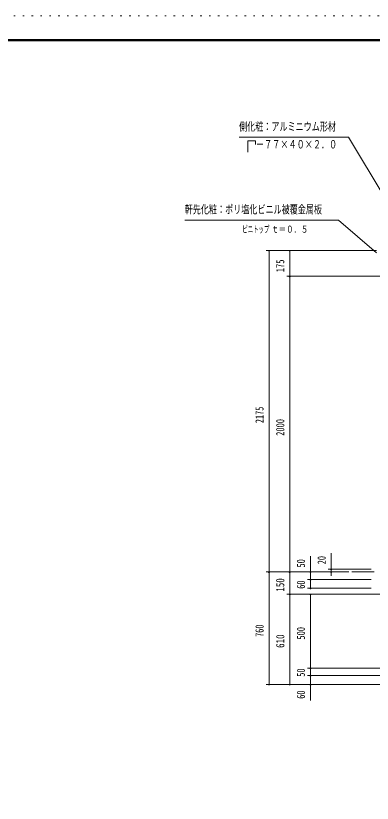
# Model space of a CAD drawing. Units: millimetres, scale not verified. Extents: x -22989 to 22993, y -10500 to 10500.
# Drawn here: x 8475 to 14502, y -2815 to 10500 of the extents above; entities that cross this region are included whole.
import ezdxf
from ezdxf.enums import TextEntityAlignment as Align

# ---------------------------------------------------------------- set-up
doc = ezdxf.new("R2010")
doc.units = ezdxf.units.MM
doc.header["$LTSCALE"] = 50
doc.linetypes.add('USER4', pattern=[3, 0.5, -2.5])
for name, color, linetype, lineweight in [('0-6_2-02BOLD', 7, 'Continuous', 18), ('0-A_2-52DIM', 3, 'Continuous', 18), ('0-C_F-F1PAPER', 5, 'Continuous', 18), ('0-D_F-E_J_ADD', 5, 'USER4', 18)]:
    doc.layers.add(name, color=color, linetype=linetype, lineweight=lineweight)
doc.styles.add('ＭＳ ゴシック', font='')
doc.styles.get('ＭＳ ゴシック').set_extended_font_data('MS Gothic')

msp = doc.modelspace()

# ---------------------------------------------------------------- linework, layer by layer
at = {"layer": '0-6_2-02BOLD'}
msp.add_line((14531.77, 1094.93), (14156.77, 1094.93), dxfattribs=at)
at = {"layer": '0-A_2-52DIM'}
for p, q in [((14572.31, 6532.43), (12706.77, 6532.43)), ((12766.78, 6532.43), (12746.78, 6532.43)), ((12756.78, 6532.43), (12756.78, -805.07)), ((13116.77, 6532.43), (13096.77, 6532.43)), ((13106.77, -805.07), (13106.77, 6532.43)), ((13056.78, 6094.93), (15452.85, 6094.93)), ((13116.77, 6094.93), (13096.77, 6094.93)), ((13456.77, 1364.93), (13456.77, 819.93)), ((13806.77, 1027.83), (13806.77, 1414.93)), ((12706.77, 1094.93), (14106.78, 1094.93)), ((12766.78, 1094.93), (12746.78, 1094.93)), ((13116.77, 1094.93), (13096.77, 1094.93)), ((13466.77, 1094.93), (13446.77, 1094.93)), ((14481.78, 1144.93), (13756.77, 1144.93)), ((13816.77, 1144.93), (13796.77, 1144.93)), ((13816.77, 1094.93), (13796.77, 1094.93)), ((14481.78, 969.93), (13406.77, 969.93)), ((13466.77, 969.93), (13446.77, 969.93)), ((13406.77, 819.93), (14481.78, 819.93)), ((13466.77, 819.93), (13446.77, 819.93)), ((17081.77, 719.93), (13056.78, 719.93)), ((13116.77, 719.93), (13096.77, 719.93)), ((13466.77, 719.93), (13446.77, 719.93)), ((13456.77, 719.93), (13456.77, -1075.07)), ((17081.77, -530.07), (13406.77, -530.07)), ((13466.77, -530.07), (13446.77, -530.07)), ((13406.77, -655.07), (17081.77, -655.07)), ((13466.77, -655.07), (13446.77, -655.07)), ((12706.77, -805.07), (17081.77, -805.07)), ((12766.78, -805.07), (12746.78, -805.07)), ((13116.77, -805.07), (13096.77, -805.07)), ((13466.77, -805.07), (13446.77, -805.07))]:
    msp.add_line(p, q, dxfattribs=at)
for points in [[(12251.03, 8444.93), (14101.03, 8444.93), (15342.5, 6384.85)], [(12401.03, 8194.93), (12401.03, 8386.38), (12529.82, 8386.38), (12529.82, 8321.98)], [(14572.26, 6491.02), (13931.78, 7044.93), (11331.78, 7044.93)]]:
    msp.add_lwpolyline(points, dxfattribs=at)
for centre in [(12756.78, 6532.43), (13106.77, 6532.43), (13106.77, 6094.93), (12756.78, 1094.93), (13106.77, 1094.93), (13456.77, 1094.93), (13806.77, 1144.93), (13806.77, 1094.93), (13456.77, 969.93), (13456.77, 819.93), (13106.77, 719.93), (13456.77, 719.93), (13456.77, -530.07), (13456.77, -655.07), (12756.78, -805.07), (13106.77, -805.07), (13456.77, -805.07)]:
    msp.add_arc(centre, 10, 180, 0, dxfattribs=at)
at = {"layer": '0-C_F-F1PAPER'}
for points in [[(22493.19, -10000), (-6206.81, -10000), (-6206.81, 10100), (22493.19, 10100)], [(22490.68, -9997.5), (22490.68, 10097.5), (-6204.31, 10097.5), (-6204.31, -9997.5)], [(22488.19, -9995), (-6201.81, -9995), (-6201.81, 10095), (22488.19, 10095)], [(22485.69, -9992.5), (22485.69, 10092.5), (-6199.31, 10092.5), (-6199.31, -9992.5)], [(22483.19, -9990), (-6196.81, -9990), (-6196.81, 10090), (22483.19, 10090)], [(22480.69, -9987.5), (22480.69, 10087.5), (-6194.31, 10087.5), (-6194.31, -9987.5)], [(22478.18, -9985), (-6191.81, -9985), (-6191.81, 10085), (22478.18, 10085)], [(22475.69, -9982.5), (-6189.31, -9982.5), (-6189.31, 10082.5), (22475.69, 10082.5)], [(22473.19, -9980), (22473.19, 10080), (-6186.81, 10080), (-6186.81, -9980)], [(22470.69, -9977.5), (22470.69, 10077.5), (-6184.31, 10077.5), (-6184.31, -9977.5)], [(22468.19, -9975), (22468.19, 10075), (-6181.81, 10075), (-6181.81, -9975)]]:
    msp.add_lwpolyline(points, close=True, dxfattribs=at)
at = {"layer": '0-D_F-E_J_ADD'}
msp.add_lwpolyline([(22993.19, -10500), (-6706.81, -10500), (-6706.81, 10500), (22993.19, 10500)], close=True, dxfattribs=at)

# ---------------------------------------------------------------- texts
at = {"layer": '0-A_2-52DIM', "color": 7, "style": 'ＭＳ ゴシック'}
for s, height, width, p in [('側化粧：アルミニウム形材', 139.3, 0.7, (12251.03, 8513.93)), ('\u3000－７７×４０×２．０', 139.3, 0.7, (12401.03, 8213.93)), ('軒先化粧：ポリ塩化ビニル被覆金属板', 139.3, 0.7, (11331.78, 7113.93)), ('ビニトップ ', 118.4, 0.55, (12306.78, 6794.93)), ('ｔ＝０．５', 118.4, 0.75, (12797.98, 6794.93))]:
    msp.add_text(s, height=height, dxfattribs=dict(at, width=width)).set_placement(p, align=Align.BOTTOM_LEFT)
for s, width, p in [('175', 0.75, (13056.78, 6164.51)), ('2175', 0.7, (12706.78, 3611.39)), ('2000', 0.75, (13056.78, 3397.41)), ('20', 0.7, (13756.77, 1226.27)), ('50', 0.7, (13406.77, 1171.56)), ('150', 0.8, (13056.78, 762.06)), ('60', 0.7, (13406.78, 811.14)), ('760', 0.7, (12706.78, -2.47)), ('500', 0.75, (13406.77, -48.26)), ('610', 0.8, (13056.78, -188.36)), ('50', 0.7, (13406.77, -675.94)), ('60', 0.7, (13406.77, -1048.87))]:
    msp.add_text(s, height=139.3, rotation=90, dxfattribs=dict(at, width=width)).set_placement(p, align=Align.BOTTOM_LEFT)

doc.saveas('drawing.dxf')
